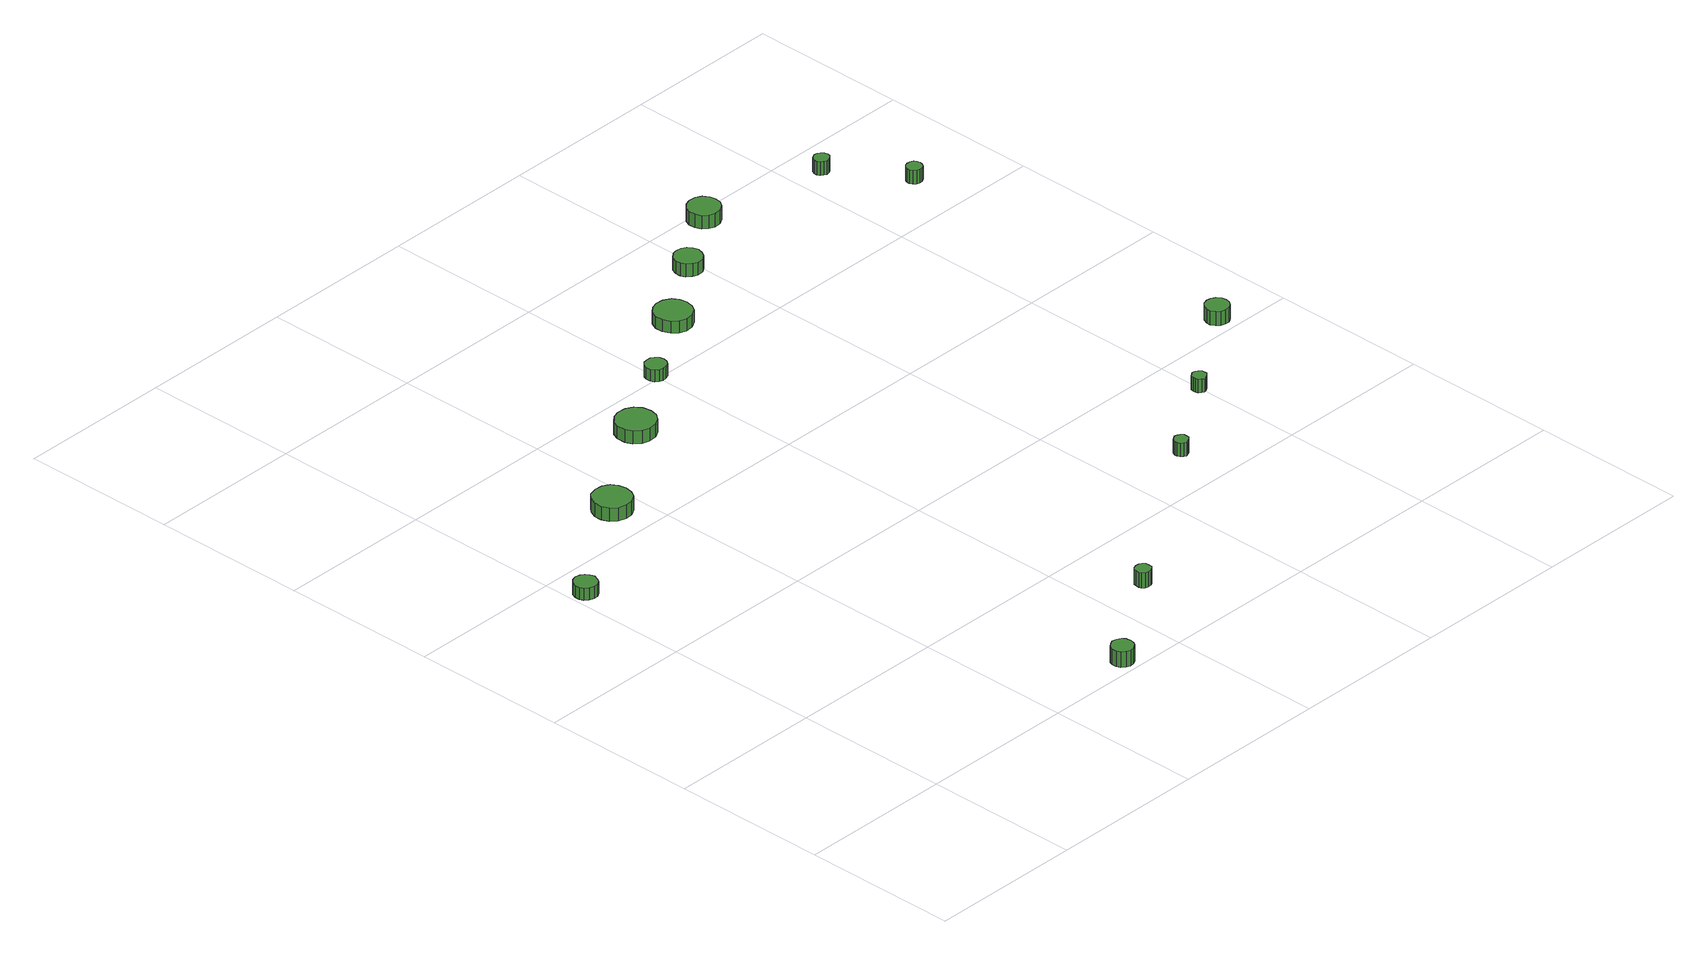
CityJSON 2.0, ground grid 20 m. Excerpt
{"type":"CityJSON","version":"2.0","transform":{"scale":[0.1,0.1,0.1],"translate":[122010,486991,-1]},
"CityObjects":{
"tree1":{"type":"SolitaryVegetationObject","attributes":{"function":"something"},"geometry":[{"type":"MultiSurface","lod":"1","boundaries":[[[0,1,2,3,4,5,6,7,8,9,10,11,12,13,14]],[[15,16,17,18,19,20,21,22,23,24,25,26,27,28,29]],[[0,29,28,1]],[[1,28,27,2]],[[2,27,26,3]],[[3,26,25,4]],[[4,25,24,5]],[[5,24,23,6]],[[6,23,22,7]],[[7,22,21,8]],[[8,21,20,9]],[[9,20,19,10]],[[10,19,18,11]],[[11,18,17,12]],[[12,17,16,13]],[[13,16,15,14]],[[14,15,29,0]]]}]},
"tree2":{"type":"SolitaryVegetationObject","attributes":{"function":"something"},"geometry":[{"type":"MultiSurface","lod":"1","boundaries":[[[30,31,32,33,34,35,36,37,38,39,40,41,42,43,44]],[[45,46,47,48,49,50,51,52,53,54,55,56,57,58,59]],[[30,59,58,31]],[[31,58,57,32]],[[32,57,56,33]],[[33,56,55,34]],[[34,55,54,35]],[[35,54,53,36]],[[36,53,52,37]],[[37,52,51,38]],[[38,51,50,39]],[[39,50,49,40]],[[40,49,48,41]],[[41,48,47,42]],[[42,47,46,43]],[[43,46,45,44]],[[44,45,59,30]]]}]},
"tree3":{"type":"SolitaryVegetationObject","attributes":{"function":"something"},"geometry":[{"type":"MultiSurface","lod":"1","boundaries":[[[60,61,62,63,64,65,66,67,68,69,70,71,72,73,74]],[[75,76,77,78,79,80,81,82,83,84,85,86,87,88,89]],[[60,89,88,61]],[[61,88,87,62]],[[62,87,86,63]],[[63,86,85,64]],[[64,85,84,65]],[[65,84,83,66]],[[66,83,82,67]],[[67,82,81,68]],[[68,81,80,69]],[[69,80,79,70]],[[70,79,78,71]],[[71,78,77,72]],[[72,77,76,73]],[[73,76,75,74]],[[74,75,89,60]]]}]},
"tree4":{"type":"SolitaryVegetationObject","attributes":{"function":"something"},"geometry":[{"type":"MultiSurface","lod":"1","boundaries":[[[90,91,92,93,94,95,96,97,98,99,100,101,102,103,104]],[[105,106,107,108,109,110,111,112,113,114,115,116,117,118,119]],[[90,119,118,91]],[[91,118,117,92]],[[92,117,116,93]],[[93,116,115,94]],[[94,115,114,95]],[[95,114,113,96]],[[96,113,112,97]],[[97,112,111,98]],[[98,111,110,99]],[[99,110,109,100]],[[100,109,108,101]],[[101,108,107,102]],[[102,107,106,103]],[[103,106,105,104]],[[104,105,119,90]]]}]},
"tree5":{"type":"SolitaryVegetationObject","attributes":{"function":"something"},"geometry":[{"type":"MultiSurface","lod":"1","boundaries":[[[120,121,122,123,124,125,126,127,128,129,130,131,132,133,134]],[[135,136,137,138,139,140,141,142,143,144,145,146,147,148,149]],[[120,149,148,121]],[[121,148,147,122]],[[122,147,146,123]],[[123,146,145,124]],[[124,145,144,125]],[[125,144,143,126]],[[126,143,142,127]],[[127,142,141,128]],[[128,141,140,129]],[[129,140,139,130]],[[130,139,138,131]],[[131,138,137,132]],[[132,137,136,133]],[[133,136,135,134]],[[134,135,149,120]]]}]},
"tree6":{"type":"SolitaryVegetationObject","attributes":{"function":"something"},"geometry":[{"type":"MultiSurface","lod":"1","boundaries":[[[150,151,152,153,154,155,156,157,158,159,160,161,162,163,164]],[[165,166,167,168,169,170,171,172,173,174,175,176,177,178,179]],[[150,179,178,151]],[[151,178,177,152]],[[152,177,176,153]],[[153,176,175,154]],[[154,175,174,155]],[[155,174,173,156]],[[156,173,172,157]],[[157,172,171,158]],[[158,171,170,159]],[[159,170,169,160]],[[160,169,168,161]],[[161,168,167,162]],[[162,167,166,163]],[[163,166,165,164]],[[164,165,179,150]]]}]},
"tree7":{"type":"SolitaryVegetationObject","attributes":{"function":"something"},"geometry":[{"type":"MultiSurface","lod":"1","boundaries":[[[180,181,182,183,184,185,186,187,188,189,190,191,192,193,194]],[[195,196,197,198,199,200,201,202,203,204,205,206,207,208,209]],[[180,209,208,181]],[[181,208,207,182]],[[182,207,206,183]],[[183,206,205,184]],[[184,205,204,185]],[[185,204,203,186]],[[186,203,202,187]],[[187,202,201,188]],[[188,201,200,189]],[[189,200,199,190]],[[190,199,198,191]],[[191,198,197,192]],[[192,197,196,193]],[[193,196,195,194]],[[194,195,209,180]]]}]},
"tree8":{"type":"SolitaryVegetationObject","attributes":{"function":"something"},"geometry":[{"type":"MultiSurface","lod":"1","boundaries":[[[210,211,212,213,214,215,216,217,218,219,220,221,222,223,224]],[[225,226,227,228,229,230,231,232,233,234,235,236,237,238,239]],[[210,239,238,211]],[[211,238,237,212]],[[212,237,236,213]],[[213,236,235,214]],[[214,235,234,215]],[[215,234,233,216]],[[216,233,232,217]],[[217,232,231,218]],[[218,231,230,219]],[[219,230,229,220]],[[220,229,228,221]],[[221,228,227,222]],[[222,227,226,223]],[[223,226,225,224]],[[224,225,239,210]]]}]},
"tree9":{"type":"SolitaryVegetationObject","attributes":{"function":"something"},"geometry":[{"type":"MultiSurface","lod":"1","boundaries":[[[240,241,242,243,244,245,246,247,248,249,250,251,252,253,254]],[[255,256,257,258,259,260,261,262,263,264,265,266,267,268,269]],[[240,269,268,241]],[[241,268,267,242]],[[242,267,266,243]],[[243,266,265,244]],[[244,265,264,245]],[[245,264,263,246]],[[246,263,262,247]],[[247,262,261,248]],[[248,261,260,249]],[[249,260,259,250]],[[250,259,258,251]],[[251,258,257,252]],[[252,257,256,253]],[[253,256,255,254]],[[254,255,269,240]]]}]},
"tree10":{"type":"SolitaryVegetationObject","attributes":{"function":"something"},"geometry":[{"type":"MultiSurface","lod":"1","boundaries":[[[270,271,272,273,274,275,276,277,278,279,280,281,282,283,284]],[[285,286,287,288,289,290,291,292,293,294,295,296,297,298,299]],[[270,299,298,271]],[[271,298,297,272]],[[272,297,296,273]],[[273,296,295,274]],[[274,295,294,275]],[[275,294,293,276]],[[276,293,292,277]],[[277,292,291,278]],[[278,291,290,279]],[[279,290,289,280]],[[280,289,288,281]],[[281,288,287,282]],[[282,287,286,283]],[[283,286,285,284]],[[284,285,299,270]]]}]},
"tree11":{"type":"SolitaryVegetationObject","attributes":{"function":"something"},"geometry":[{"type":"MultiSurface","lod":"1","boundaries":[[[300,301,302,303,304,305,306,307,308,309,310,311,312,313,314]],[[315,316,317,318,319,320,321,322,323,324,325,326,327,328,329]],[[300,329,328,301]],[[301,328,327,302]],[[302,327,326,303]],[[303,326,325,304]],[[304,325,324,305]],[[305,324,323,306]],[[306,323,322,307]],[[307,322,321,308]],[[308,321,320,309]],[[309,320,319,310]],[[310,319,318,311]],[[311,318,317,312]],[[312,317,316,313]],[[313,316,315,314]],[[314,315,329,300]]]}]},
"tree12":{"type":"SolitaryVegetationObject","attributes":{"function":"something"},"geometry":[{"type":"MultiSurface","lod":"1","boundaries":[[[330,331,332,333,334,335,336,337,338,339,340,341,342,343,344]],[[345,346,347,348,349,350,351,352,353,354,355,356,357,358,359]],[[330,359,358,331]],[[331,358,357,332]],[[332,357,356,333]],[[333,356,355,334]],[[334,355,354,335]],[[335,354,353,336]],[[336,353,352,337]],[[337,352,351,338]],[[338,351,350,339]],[[339,350,349,340]],[[340,349,348,341]],[[341,348,347,342]],[[342,347,346,343]],[[343,346,345,344]],[[344,345,359,330]]]}]},
"tree13":{"type":"SolitaryVegetationObject","attributes":{"function":"something"},"geometry":[{"type":"MultiSurface","lod":"1","boundaries":[[[360,361,362,363,364,365,366,367,368,369,370,371,372,373,374]],[[375,376,377,378,379,380,381,382,383,384,385,386,387,388,389]],[[360,389,388,361]],[[361,388,387,362]],[[362,387,386,363]],[[363,386,385,364]],[[364,385,384,365]],[[365,384,383,366]],[[366,383,382,367]],[[367,382,381,368]],[[368,381,380,369]],[[369,380,379,370]],[[370,379,378,371]],[[371,378,377,372]],[[372,377,376,373]],[[373,376,375,374]],[[374,375,389,360]]]}]},
"tree14":{"type":"SolitaryVegetationObject","attributes":{"function":"something"},"geometry":[{"type":"MultiSurface","lod":"1","boundaries":[[[390,391,392,393,394,395,396,397,398,399,400,401,402,403,404]],[[405,406,407,408,409,410,411,412,413,414,415,416,417,418,419]],[[390,419,418,391]],[[391,418,417,392]],[[392,417,416,393]],[[393,416,415,394]],[[394,415,414,395]],[[395,414,413,396]],[[396,413,412,397]],[[397,412,411,398]],[[398,411,410,399]],[[399,410,409,400]],[[400,409,408,401]],[[401,408,407,402]],[[402,407,406,403]],[[403,406,405,404]],[[404,405,419,390]]]}]}
},
"vertices":[
[35,557,24],[33,563,24],[30,568,24],[25,571,24],[19,572,24],[13,570,24],[8,566,24],[6,560,24],[6,554,24],[8,549,24],[13,545,24],[19,543,24],[25,543,24],[30,546,24],[33,551,24],[33,551,8],[30,546,8],[25,543,8],[19,543,8],[13,545,8],[8,549,8],[6,554,8],[6,560,8],[8,566,8],[13,570,8],[19,572,8],[25,571,8],[30,568,8],[33,563,8],[35,557,8],
[342,20,30],[341,26,30],[338,30,30],[333,33,30],[327,34,30],[322,32,30],[317,28,30],[315,23,30],[315,17,30],[317,12,30],[322,8,30],[327,6,30],[333,7,30],[338,10,30],[341,14,30],[341,14,9],[338,10,9],[333,7,9],[327,6,9],[322,8,9],[317,12,9],[315,17,9],[315,23,9],[317,28,9],[322,32,9],[327,34,9],[333,33,9],[338,30,9],[341,26,9],[342,20,9],
[190,653,26],[188,663,26],[183,671,26],[174,676,26],[164,677,26],[154,674,26],[147,667,26],[143,658,26],[143,648,26],[147,639,26],[154,632,26],[164,629,26],[174,630,26],[183,635,26],[188,643,26],[188,643,8],[183,635,8],[174,630,8],[164,629,8],[154,632,8],[147,639,8],[143,648,8],[143,658,8],[147,667,8],[154,674,8],[164,677,8],[174,676,8],[183,671,8],[188,663,8],[190,653,8],
[470,112,30],[470,116,30],[467,119,30],[464,121,30],[459,121,30],[455,120,30],[452,117,30],[451,114,30],[451,109,30],[452,106,30],[455,103,30],[459,102,30],[464,102,30],[467,104,30],[470,107,30],[470,107,10],[467,104,10],[464,102,10],[459,102,10],[455,103,10],[452,106,10],[451,109,10],[451,114,10],[452,117,10],[455,120,10],[459,121,10],[464,121,10],[467,119,10],[470,116,10],[470,112,10],
[327,743,25],[325,754,25],[319,762,25],[310,767,25],[299,768,25],[290,765,25],[282,758,25],[278,749,25],[278,738,25],[282,729,25],[290,722,25],[299,719,25],[310,720,25],[319,725,25],[325,733,25],[325,733,8],[319,725,8],[310,720,8],[299,719,8],[290,722,8],[282,729,8],[278,738,8],[278,749,8],[282,758,8],[290,765,8],[299,768,8],[310,767,8],[319,762,8],[325,754,8],[327,743,8],
[416,806,24],[415,812,24],[411,816,24],[407,819,24],[401,819,24],[396,818,24],[392,814,24],[390,809,24],[390,803,24],[392,798,24],[396,795,24],[401,793,24],[407,794,24],[411,796,24],[415,801,24],[415,801,8],[411,796,8],[407,794,8],[401,793,8],[396,795,8],[392,798,8],[390,803,8],[390,809,8],[392,814,8],[396,818,8],[401,819,8],[407,819,8],[411,816,8],[415,812,8],[416,806,8],
[520,868,24],[518,877,24],[513,885,24],[504,890,24],[494,891,24],[485,888,24],[478,882,24],[474,873,24],[474,863,24],[478,854,24],[485,847,24],[494,844,24],[504,845,24],[513,850,24],[518,858,24],[518,858,8],[513,850,8],[504,845,8],[494,844,8],[485,847,8],[478,854,8],[474,863,8],[474,873,8],[478,882,8],[485,888,8],[494,891,8],[504,890,8],[513,885,8],[518,877,8],[520,868,8],
[695,264,29],[695,267,29],[692,270,29],[689,272,29],[685,273,29],[682,271,29],[679,269,29],[677,265,29],[677,262,29],[679,258,29],[682,256,29],[685,254,29],[689,255,29],[692,257,29],[695,260,29],[695,260,11],[692,257,11],[689,255,11],[685,254,11],[682,256,11],[679,258,11],[677,262,11],[677,265,11],[679,269,11],[682,271,11],[685,273,11],[689,272,11],[692,270,11],[695,267,11],[695,264,11],
[607,931,25],[605,938,25],[601,944,25],[595,947,25],[587,948,25],[581,946,25],[575,941,25],[572,934,25],[572,927,25],[575,921,25],[581,916,25],[587,913,25],[595,914,25],[601,918,25],[605,924,25],[605,924,8],[601,918,8],[595,914,8],[587,913,8],[581,916,8],[575,921,8],[572,927,8],[572,934,8],[575,941,8],[581,946,8],[587,948,8],[595,947,8],[601,944,8],[605,938,8],[607,931,8],
[805,338,29],[805,342,29],[802,345,29],[799,347,29],[795,348,29],[792,346,29],[789,344,29],[788,340,29],[788,337,29],[789,333,29],[792,331,29],[795,329,29],[799,330,29],[802,332,29],[805,335,29],[805,335,11],[802,332,11],[799,330,11],[795,329,11],[792,331,11],[789,333,11],[788,337,11],[788,340,11],[789,344,11],[792,346,11],[795,348,11],[799,347,11],[802,345,11],[805,342,11],[805,338,11],
[695,987,26],[694,995,26],[689,1002,26],[682,1006,26],[673,1007,26],[665,1004,26],[659,999,26],[656,991,26],[656,983,26],[659,975,26],[665,970,26],[673,967,26],[682,968,26],[689,972,26],[694,979,26],[694,979,8],[689,972,8],[682,968,8],[673,967,8],[665,970,8],[659,975,8],[656,983,8],[656,991,8],[659,999,8],[665,1004,8],[673,1007,8],[682,1006,8],[689,1002,8],[694,995,8],[695,987,8],
[930,422,30],[929,428,30],[925,433,30],[920,436,30],[914,437,30],[908,435,30],[904,431,30],[901,425,30],[901,419,30],[904,414,30],[908,410,30],[914,408,30],[920,408,30],[925,411,30],[929,416,30],[929,416,11],[925,411,11],[920,408,11],[914,408,11],[908,410,11],[904,414,11],[901,419,11],[901,425,11],[904,431,11],[908,435,11],[914,437,11],[920,436,11],[925,433,11],[929,428,11],[930,422,11],
[848,958,27],[847,962,27],[844,965,27],[841,967,27],[837,968,27],[833,966,27],[830,964,27],[828,960,27],[828,956,27],[830,952,27],[833,950,27],[837,948,27],[841,949,27],[844,951,27],[847,954,27],[847,954,9],[844,951,9],[841,949,9],[837,948,9],[833,950,9],[830,952,9],[828,956,9],[828,960,9],[830,964,9],[833,966,9],[837,968,9],[841,967,9],[844,965,9],[847,962,9],[848,958,9],
[906,870,27],[905,874,27],[903,877,27],[899,879,27],[895,879,27],[891,878,27],[888,875,27],[886,872,27],[886,868,27],[888,864,27],[891,861,27],[895,860,27],[899,860,27],[903,862,27],[905,866,27],[905,866,9],[903,862,9],[899,860,9],[895,860,9],[891,861,9],[888,864,9],[886,868,9],[886,872,9],[888,875,9],[891,878,9],[895,879,9],[899,879,9],[903,877,9],[905,874,9],[906,870,9]
]}
